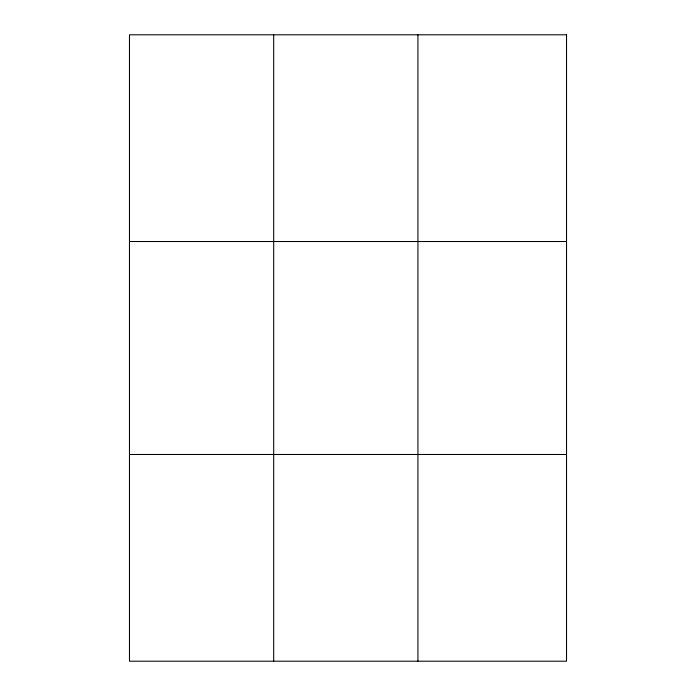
<?xml version="1.0" encoding="UTF-8"?>
<svg xmlns="http://www.w3.org/2000/svg" width="696" height="696" viewBox="0 0 696 696"><rect width="100%" height="100%" fill="white"/><g stroke="black" fill="none" stroke-linecap="round" stroke-linejoin="round"><path stroke-width="1.04" d="M273.693 34.8L273.693 661.2M417.931 34.8L417.931 661.2M129.465 241.512L566.535 241.512M129.465 454.488L566.535 454.488M566.535 34.8L566.535 661.2L129.465 661.2L129.465 34.8L566.535 34.8"/></g></svg>
